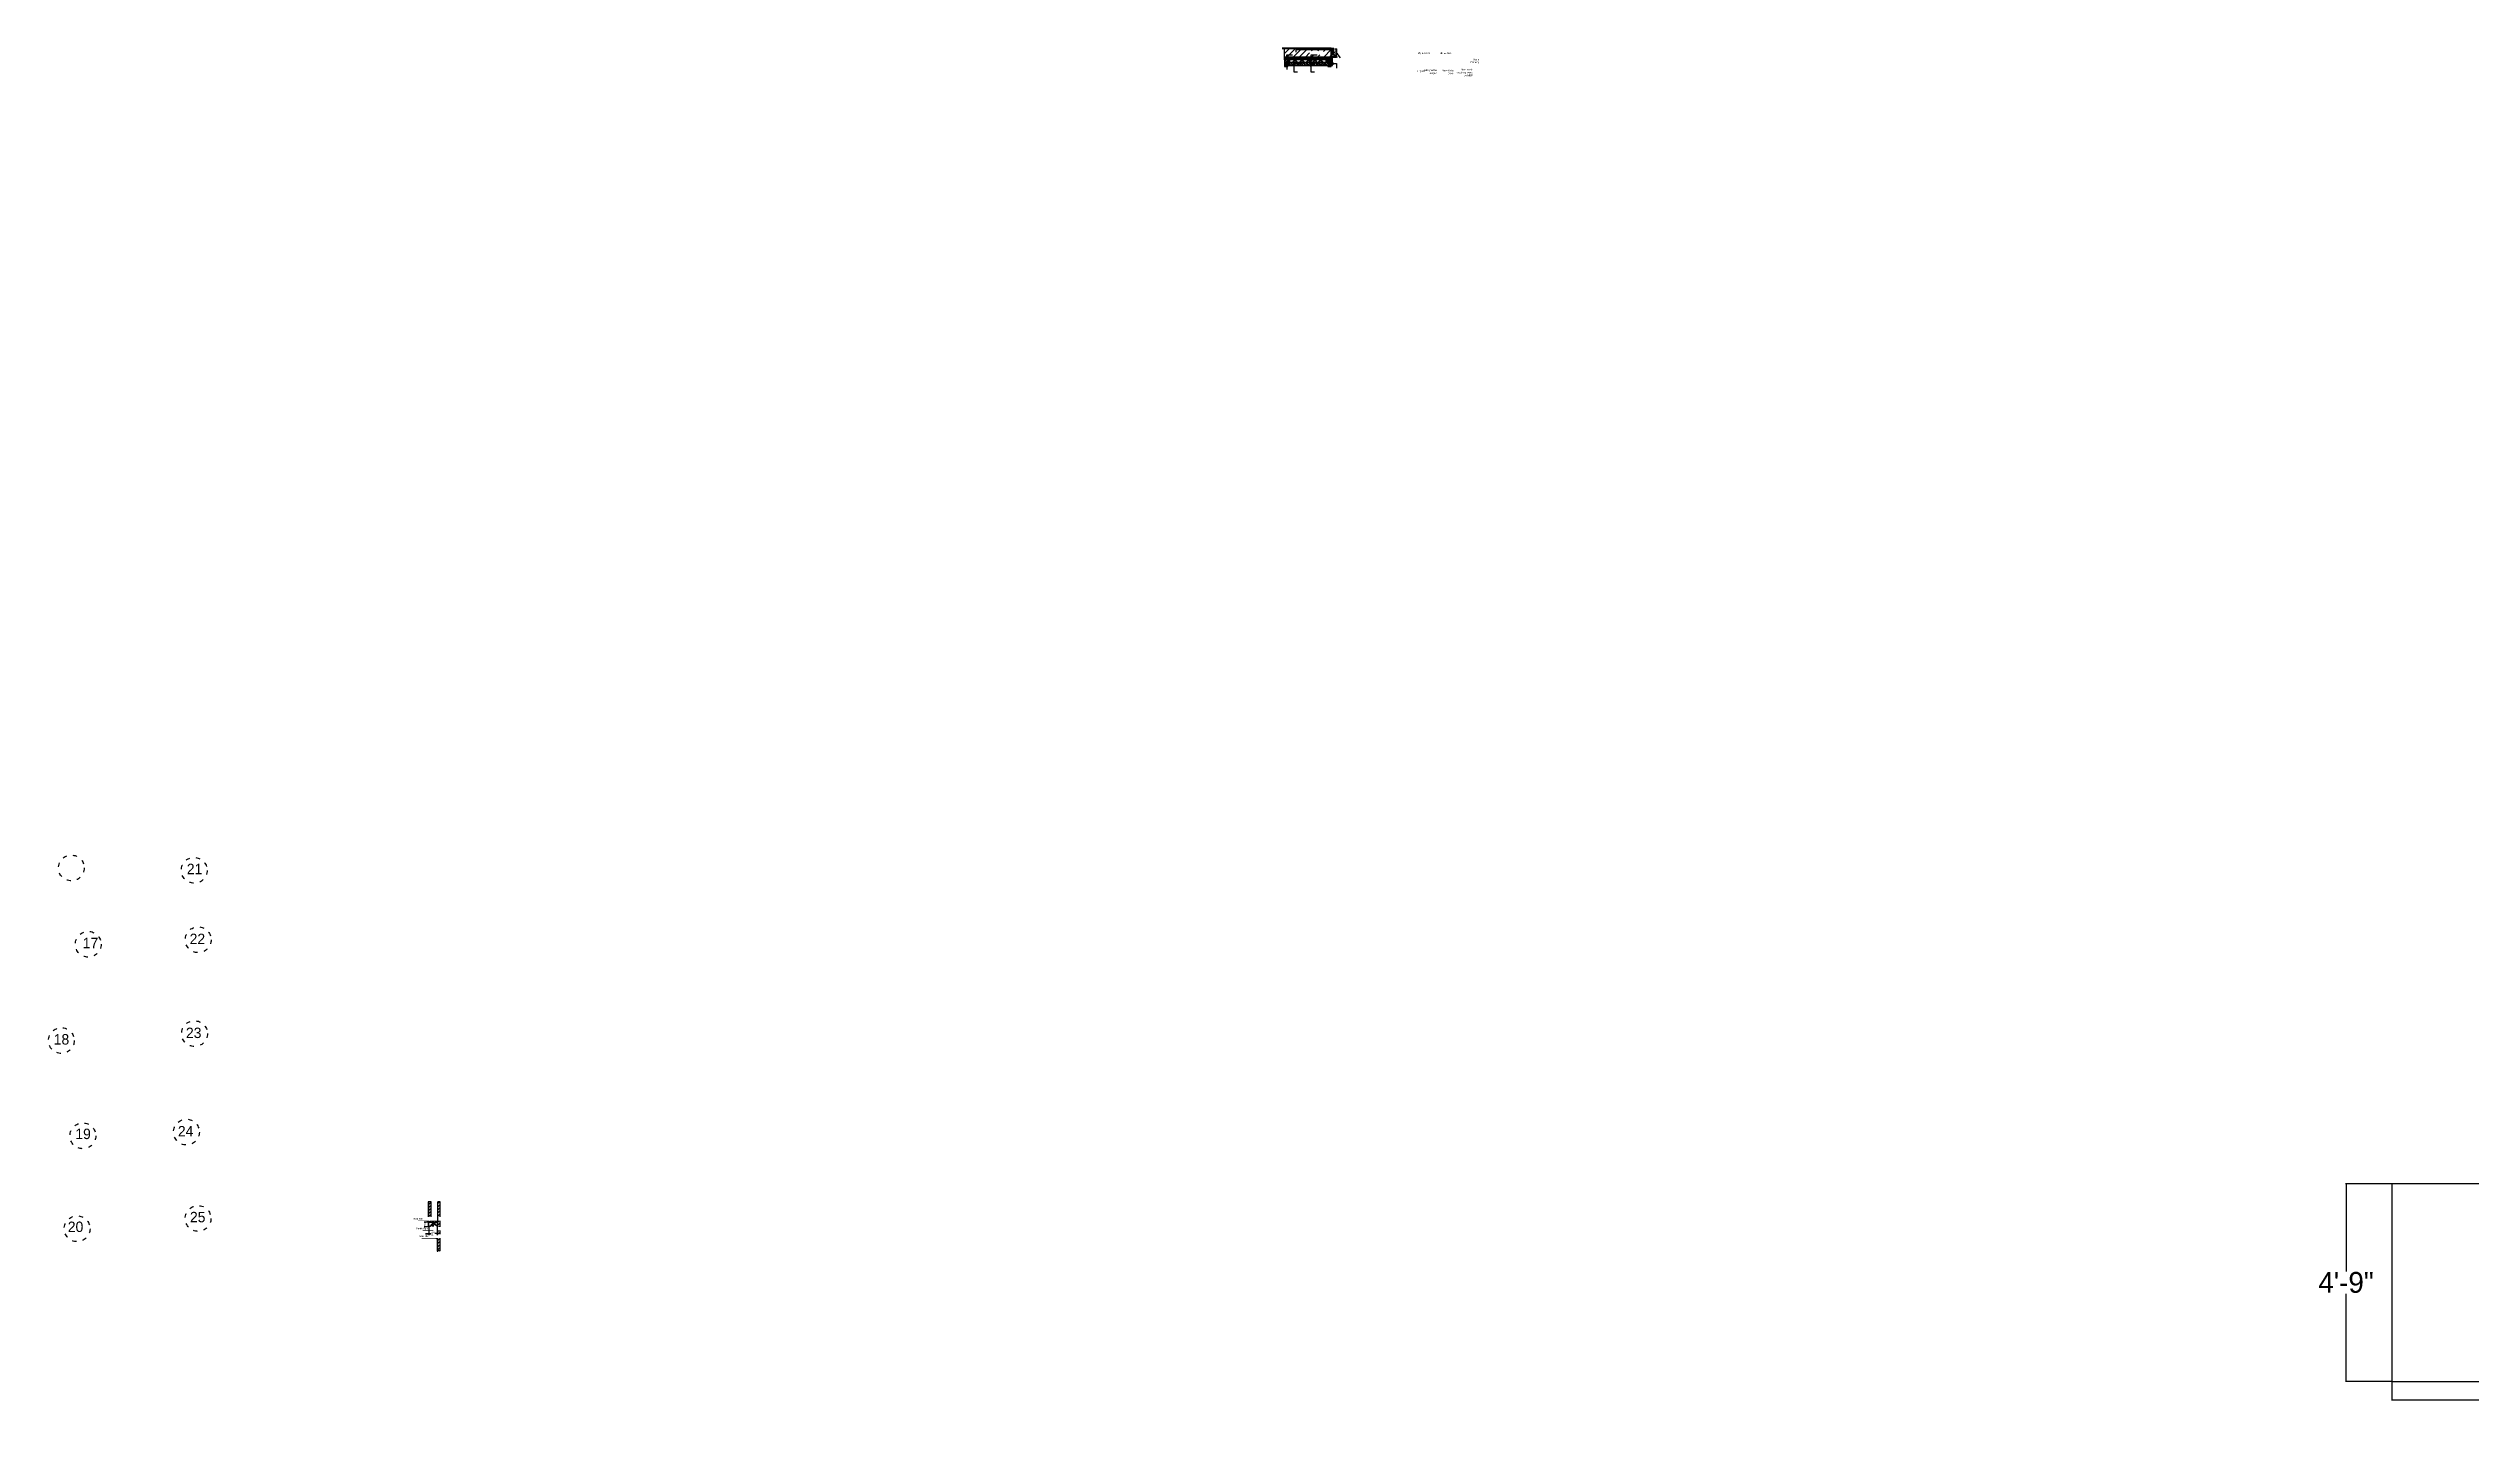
# Model space of a CAD drawing. Header units: inches. Extents: x -137722 to 81594, y -22256 to -1207.
# Drawn here: x -63488 to -62789, y -4043 to -3650 of the extents above; entities that cross this region are included whole.
import ezdxf

# ---------------------------------------------------------------- set-up
doc = ezdxf.new("R2010")
doc.units = ezdxf.units.IN
doc.header["$LTSCALE"] = 0.05
doc.header["$MEASUREMENT"] = 0
doc.header["$PDMODE"] = 3
doc.header["$PDSIZE"] = -4
doc.linetypes.add('ACAD_ISO03W100', pattern=[30, 12, -18])
doc.linetypes.add('DASHED2', pattern=[0.375, 0.25, -0.125])
doc.layers.get('Defpoints').update_dxf_attribs({"linetype": 'DASHED2'})
for name, color, linetype in [('Civil Dimension - Text', 7, 'Continuous'), ('Flooring Hatch', 251, 'Continuous'), ('HATCH', 251, 'Continuous'), ('text', 176, 'Continuous')]:
    doc.layers.add(name, color=color, linetype=linetype)
doc.layers.add('FURNITURE', color=36, linetype='Continuous', lineweight=18)
doc.layers.add('WALL', color=7, linetype='Continuous', lineweight=35)
doc.styles.add('4MMOF3-8', font='ARIALN.TTF', dxfattribs={"height": 5.12})
doc.styles.add('9-128OF1-4', font='stylu.ttf')
doc.styles.get("Standard").update_dxf_attribs({"font": 'stylu.ttf', "height": 6})
doc.dimstyles.new('Annotative', dxfattribs={"dimtxt": 6, "dimasz": 0.18, "dimexe": 0.18, "dimexo": 0.0625, "dimgap": 0.09, "dimtad": 0, "dimtih": 1, "dimtoh": 1, "dimdec": 3, "dimzin": 0, "dimdsep": 46, "dimlunit": 4, "dimtxsty": 'Standard', "dimcen": 0.09, "dimadec": 0, "dimazin": 0, "dimtfac": 1, "dimtdec": 3, "dimtofl": 0, "dimtmove": 0, "dimatfit": 3, "dimfxl": 1, "dimtolj": 1, "dimtzin": 0, "dimarcsym": 0})
doc.dimstyles.new('DIM 1-4', dxfattribs={"dimtxt": 3.0792, "dimasz": 1.82, "dimexe": 1.82, "dimexo": 0, "dimgap": 0.09, "dimtad": 0, "dimzin": 0, "dimdsep": 46, "dimlunit": 4, "dimtxsty": '9-128OF1-4', "dimblk": 'ARCHTICK', "dimcen": 1.8125, "dimdle": 1.82, "dimclrd": 8, "dimclre": 8, "dimadec": 0, "dimazin": 0, "dimtfac": 1, "dimtofl": 0, "dimtmove": 0, "dimatfit": 3, "dimldrblk": 'OPEN90', "dimfxl": 1, "dimtolj": 1, "dimtzin": 0, "dimlwd": -1, "dimarcsym": 0})
pattern_1 = [(45, (-515.44947, -1452.72946), (-0.265165043, 0.265165043), []), (135, (-515.44947, -1452.72946), (-0.7954951288, 0.265165043), [0.9375, -0.5625])]

# ---------------------------------------------------------------- blocks, each defined once
blk = doc.blocks.new('adwawd')
at = {"layer": 'Flooring Hatch', "ltscale": 50, "true_color": 0xcd6928, "transparency": 33554687}
h = blk.add_hatch(color=32, dxfattribs=at)
h.dxf.hatch_style = 1
h.paths.add_polyline_path([(-77941.3, -7094), (-77946, -7099.1), (-77941.3, -7095.7), (-77936.7, -7099.1)])
at = {"layer": 'Civil Dimension - Text', "color": 2, "ltscale": 50}
for p, q in [((-77941.3, -7094), (-77946, -7099.1)), ((-77946, -7099.1), (-77941.3, -7095.7)), ((-77941.3, -7094), (-77936.7, -7099.1)), ((-77936.7, -7099.1), (-77941.3, -7095.7))]:
    blk.add_line(p, q, dxfattribs=at)
blk = doc.blocks.new('_ArchTick')
at = {"color": 0, "const_width": 0.15}
blk.add_lwpolyline([(-0.5, -0.5), (0.5, 0.5)], dxfattribs=at)
blk = doc.blocks.new('_Open90')
at = {"color": 0, "linetype": 'ByBlock', "lineweight": -2}
for p, q in [((0, 0), (-1, 0)), ((-0.5, 0.5), (0, 0)), ((0, 0), (-0.5, -0.5))]:
    blk.add_line(p, q, dxfattribs=at)
blk = doc.blocks.new('*D568')
at = {"layer": 'Civil Dimension - Text', "color": 8, "lineweight": -2, "ltscale": 50, "transparency": 16777216}
for p, q in [((-63378.08, -3989.04), (-63378.08, -3991.85)), ((-63375.74, -3989.25), (-63375.74, -3991.85))]:
    blk.add_line(p, q, dxfattribs=at)
at = {"layer": 'Civil Dimension - Text', "color": 8, "ltscale": 50, "transparency": 16777216}
for p, q in [((-63379.08, -3991.35), (-63377.44, -3991.35)), ((-63374.74, -3991.35), (-63376.38, -3991.35))]:
    blk.add_line(p, q, dxfattribs=at)
at = {"layer": 'Defpoints', "color": 0, "ltscale": 50, "transparency": 16777216}
for p in [(-63378.08, -3989.04), (-63375.74, -3989.25), (-63375.74, -3991.35)]:
    blk.add_point(p, dxfattribs=at)
at = {"layer": 'Civil Dimension - Text', "color": 8, "ltscale": 50, "transparency": 16777216, "xscale": 0.5, "yscale": 0.5, "zscale": 0.5, "rotation": 180}
blk.add_blockref('_ArchTick', (-63378.08, -3991.35), dxfattribs=at)
at = {"layer": 'Civil Dimension - Text', "color": 8, "ltscale": 50, "transparency": 16777216, "xscale": 0.5, "yscale": 0.5, "zscale": 0.5}
blk.add_blockref('_ArchTick', (-63375.74, -3991.35), dxfattribs=at)
at = {"layer": 'Civil Dimension - Text', "color": 0, "ltscale": 50, "transparency": 16777216, "insert": (-63376.91, -3991.35), "char_height": 1, "attachment_point": 5, "style": '9-128OF1-4'}
blk.add_mtext('\\A1;1"', dxfattribs=at)
blk = doc.blocks.new('*D588')
at = {"color": 0, "lineweight": -2, "ltscale": 50, "transparency": 16777216}
for p, q in [((-62812.1, -3976.99), (-62825.37, -3976.99)), ((-62825.19, -3977.17), (-62825.19, -4002.27)), ((-62825.19, -4033.81), (-62825.19, -4008.72)), ((-62812.1, -4033.99), (-62825.37, -4033.99))]:
    blk.add_line(p, q, dxfattribs=at)
at = {"color": 0, "ltscale": 50, "transparency": 16777216}
for points in [[(-62825.22, -3977.17), (-62825.16, -3977.17), (-62825.19, -3976.99)], [(-62825.22, -4033.81), (-62825.16, -4033.81), (-62825.19, -4033.99)]]:
    blk.add_solid(points, dxfattribs=at)
at = {"layer": 'Defpoints', "color": 0, "ltscale": 50, "transparency": 16777216}
for p in [(-62812.03, -3976.99), (-62825.19, -4033.99), (-62812.03, -4033.99)]:
    blk.add_point(p, dxfattribs=at)
at = {"color": 0, "ltscale": 50, "transparency": 16777216, "insert": (-62825.19, -4005.49), "char_height": 6, "attachment_point": 5}
blk.add_mtext('\\A1;4\'-9"', dxfattribs=at)
blk = doc.blocks.new('*D589')
at = {"color": 0, "lineweight": -2, "ltscale": 50, "transparency": 16777216}
for p, q in [((-62812.03, -4034.05), (-62812.03, -4039.5)), ((-62692.03, -4034.05), (-62692.03, -4039.5)), ((-62811.85, -4039.32), (-62757.18, -4039.32)), ((-62692.21, -4039.32), (-62746.88, -4039.32))]:
    blk.add_line(p, q, dxfattribs=at)
at = {"color": 0, "ltscale": 50, "transparency": 16777216}
for points in [[(-62811.85, -4039.29), (-62811.85, -4039.35), (-62812.03, -4039.32)], [(-62692.21, -4039.29), (-62692.21, -4039.35), (-62692.03, -4039.32)]]:
    blk.add_solid(points, dxfattribs=at)
at = {"layer": 'Defpoints', "color": 0, "ltscale": 50, "transparency": 16777216}
for p in [(-62812.03, -4033.99), (-62692.03, -4033.99), (-62692.03, -4039.32)]:
    blk.add_point(p, dxfattribs=at)
at = {"color": 0, "ltscale": 50, "transparency": 16777216, "insert": (-62752.03, -4039.32), "char_height": 6, "attachment_point": 5}
blk.add_mtext("\\A1;10'", dxfattribs=at)
blk = doc.blocks.new('*D596')
at = {"layer": 'Civil Dimension - Text', "color": 8, "lineweight": -2, "ltscale": 50, "transparency": 16777216}
for p, q in [((-63378.08, -3988.13), (-63379.49, -3988.13)), ((-63378.08, -3989.39), (-63379.49, -3989.39))]:
    blk.add_line(p, q, dxfattribs=at)
at = {"layer": 'Civil Dimension - Text', "color": 8, "ltscale": 50, "transparency": 16777216}
for p, q in [((-63379.24, -3987.88), (-63379.24, -3988.36)), ((-63379.24, -3989.64), (-63379.24, -3989.16))]:
    blk.add_line(p, q, dxfattribs=at)
at = {"layer": 'Defpoints', "color": 0, "ltscale": 50, "transparency": 16777216}
for p in [(-63379.24, -3989.39), (-63378.08, -3988.13), (-63378.08, -3989.39)]:
    blk.add_point(p, dxfattribs=at)
at = {"layer": 'Civil Dimension - Text', "color": 8, "ltscale": 50, "transparency": 16777216, "xscale": 0.15, "yscale": 0.15, "zscale": 0.15}
for p, rotation in [((-63379.24, -3988.13), 90), ((-63379.24, -3989.39), 270)]:
    blk.add_blockref('_ArchTick', p, dxfattribs=dict(at, rotation=rotation))
at = {"layer": 'Civil Dimension - Text', "color": 0, "ltscale": 50, "transparency": 16777216, "insert": (-63379.24, -3988.76), "char_height": 0.5, "attachment_point": 5, "rotation": 90, "style": '9-128OF1-4'}
blk.add_mtext('\\A1;3"', dxfattribs=at)
blk = doc.blocks.new('*D735')
at = {"layer": 'Civil Dimension - Text', "color": 8, "ltscale": 50, "transparency": 16777216}
for p, q in [((-63118.09, -3650.79), (-63117.61, -3650.79)), ((-63116.12, -3650.79), (-63116.6, -3650.79))]:
    blk.add_line(p, q, dxfattribs=at)
at = {"layer": 'Civil Dimension - Text', "color": 8, "lineweight": -2, "ltscale": 50, "transparency": 16777216}
for p, q in [((-63117.84, -3649.81), (-63117.84, -3651.29)), ((-63116.37, -3649.81), (-63116.37, -3651.29))]:
    blk.add_line(p, q, dxfattribs=at)
at = {"layer": 'Defpoints', "color": 0, "ltscale": 50, "transparency": 16777216}
for p in [(-63117.84, -3649.81), (-63116.37, -3649.81), (-63116.37, -3650.79)]:
    blk.add_point(p, dxfattribs=at)
at = {"layer": 'Civil Dimension - Text', "color": 8, "ltscale": 50, "transparency": 16777216, "xscale": 0.15, "yscale": 0.15, "zscale": 0.15, "rotation": 180}
blk.add_blockref('_ArchTick', (-63117.84, -3650.79), dxfattribs=at)
at = {"layer": 'Civil Dimension - Text', "color": 8, "ltscale": 50, "transparency": 16777216, "xscale": 0.15, "yscale": 0.15, "zscale": 0.15}
blk.add_blockref('_ArchTick', (-63116.37, -3650.79), dxfattribs=at)
at = {"layer": 'Civil Dimension - Text', "color": 0, "ltscale": 50, "transparency": 16777216, "insert": (-63117.11, -3650.79), "char_height": 0.5, "attachment_point": 5, "style": '9-128OF1-4'}
blk.add_mtext('\\A1;1{\\H1x;\\S1/2;}"', dxfattribs=at)

msp = doc.modelspace()

# ---------------------------------------------------------------- hatches: boundary and pattern name
at = {"ltscale": 50, "true_color": 0x636466}
h = msp.add_hatch(dxfattribs=at)
h.set_pattern_fill('ANSI31', color=251, scale=10)
h.set_pattern_definition([(45, (0, -171.323), (-0.883883476, 0.883883476), [])])
h.paths.add_polyline_path([(-63131.3422, -3649.711), (-63131.3422, -3652.1896), (-63117.8422, -3652.1896), (-63117.8422, -3649.711)])
h.paths.add_polyline_path([(-63124.0987, -3651.5594), (-63120.1349, -3651.5594), (-63120.1349, -3650.4009), (-63124.0987, -3650.4009)], flags=16)
at = {"ltscale": 50}
h = msp.add_hatch(dxfattribs=at)
h.set_pattern_fill('ANSI38', color=34, scale=3)
h.set_pattern_definition(pattern_1)
h.paths.add_polyline_path([(-63129.8422, -3652.9396), (-63131.3422, -3652.9396), (-63131.3422, -3654.6296), (-63130.5922, -3654.6296), (-63130.5922, -3653.8796), (-63130.5922, -3653.6896), (-63129.8422, -3653.6896)])
at = {"ltscale": 50, "true_color": 0x939598}
h = msp.add_hatch(color=252, dxfattribs=at)
h.dxf.hatch_style = 1
h.paths.add_polyline_path([(-63131.3422, -3654.8796), (-63130.3422, -3654.8796), (-63130.3422, -3654.6296), (-63131.3422, -3654.6296)])
at = {"ltscale": 50, "true_color": 0xfecc66}
h = msp.add_hatch(color=31, dxfattribs=at)
h.dxf.hatch_style = 1
h.paths.add_polyline_path([(-63118.5922, -3653.8796), (-63118.5922, -3653.6896), (-63130.5922, -3653.6896), (-63130.5922, -3653.8796)])
at = {"ltscale": 50}
h = msp.add_hatch(dxfattribs=at)
h.set_pattern_fill('ANSI38', color=34, scale=3)
h.set_pattern_definition(pattern_1)
h.paths.add_polyline_path([(-63117.8422, -3652.9396), (-63119.3422, -3652.9396), (-63119.3422, -3653.6896), (-63118.5922, -3653.6896), (-63118.5922, -3653.8796), (-63118.5922, -3654.6296), (-63117.8422, -3654.6296)])
at = {"ltscale": 50, "true_color": 0x939598}
h = msp.add_hatch(color=252, dxfattribs=at)
h.dxf.hatch_style = 1
h.paths.add_polyline_path([(-63118.8422, -3654.8796), (-63117.8422, -3654.8796), (-63117.8422, -3654.6296), (-63118.8422, -3654.6296)])
at = {"ltscale": 50, "true_color": 0xf27172}
h = msp.add_hatch(color=11, dxfattribs=at)
h.dxf.hatch_style = 1
h.paths.add_polyline_path([(-63117.5322, -3652.1896), (-63117.8422, -3652.1896), (-63117.8422, -3654.6296), (-63117.5322, -3654.6296)])
at = {"ltscale": 50}
h = msp.add_hatch(dxfattribs=at)
h.set_pattern_fill('ANSI31', color=256, scale=5)
h.paths.add_polyline_path([(-63378.079, -3988.1347), (-63377.4873, -3988.1347), (-63377.4873, -3982.2391), (-63378.079, -3982.2391)])
h = msp.add_hatch(dxfattribs=at)
h.set_pattern_fill('ANSI31', color=256, scale=5)
h.set_pattern_definition([(45, (3.2865, -7.08835), (-0.441941738, 0.441941738), [])])
h.paths.add_polyline_path([(-63374.8973, -3982.2469), (-63375.489, -3982.2469), (-63375.489, -3996.3968), (-63374.8973, -3996.3968)])
h = msp.add_hatch(dxfattribs=at)
h.set_pattern_fill('ANSI31', color=256, scale=5)
h.paths.add_polyline_path([(-63375.489, -3987.5881), (-63377.4873, -3987.5881), (-63377.4873, -3988.1347), (-63375.489, -3988.1347)])
at = {"layer": 'HATCH', "ltscale": 50}
h = msp.add_hatch(dxfattribs=at)
h.set_pattern_fill('ANSI31', color=34, scale=2)
h.set_pattern_definition([(45, (0, -171.32303), (-0.1767766953, 0.1767766953), [])])
h.paths.add_polyline_path([(-63131.3422, -3652.1896), (-63131.3422, -3652.9396), (-63129.8422, -3652.9396), (-63119.3422, -3652.9396), (-63117.8422, -3652.9396), (-63117.8422, -3652.1896)])
h = msp.add_hatch(dxfattribs=at)
h.set_pattern_fill('AR-CONC', color=256, scale=0.1)
h.set_pattern_definition([(50, (-515.44947, -1452.72946), (0.7172601826, -0.062752135), [0.075, -0.825]), (355, (-515.4495, -1452.7295), (-0.138751334, 0.752192134), [0.06, -0.66]), (100.4514445, (-515.3897, -1452.7347), (0.578508847, 0.689439991), [0.063740192, -0.701142112]), (46.1842, (-515.4495, -1452.5295), (1.067241331, -0.165519281), [0.1125, -1.2375]), (96.6356355, (-515.3605, -1452.5433), (0.934661946, 0.9741186), [0.095610342, -1.05171376]), (351.184164, (-515.4495, -1452.5295), (0.934661945, 0.9741186), [0.09, -0.990000001]), (21, (-515.34947, -1452.57946), (0.596907052, -0.4026188907), [0.075, -0.825]), (326, (-515.3495, -1452.5795), (0.243315332, 0.725150045), [0.06, -0.66]), (71.4514447, (-515.2997, -1452.613), (0.840222377, 0.322531153), [0.06374019, -0.701142112]), (37.5, (-515.44947, -1452.72946), (0.0121598553, 0.3328938538), [0, -0.652, 0, -0.67, 0, -0.6625]), (7.5, (-515.44947, -1452.72946), (0.2630695374, 0.3944117119), [0, -0.382, 0, -0.637, 0, -0.2525]), (327.5, (-515.67247, -1452.72946), (0.5338224362, -0.0225548717), [0, -0.25, 0, -0.78, 0, -1.035]), (317.5, (-515.77247, -1452.72946), (0.5831861693, 0.1001049823), [0, -0.325, 0, -0.518, 0, -0.735])])
h.paths.add_polyline_path([(-63130.5922, -3653.8796), (-63130.5922, -3654.6296), (-63118.5922, -3654.6296), (-63118.5922, -3653.8796)])
h = msp.add_hatch(dxfattribs=at)
h.set_pattern_fill('ANSI31', color=34, scale=2)
h.paths.add_polyline_path([(-63117.1221, -3649.711), (-63117.8422, -3649.711), (-63117.8422, -3651.4396), (-63117.1221, -3651.4396)])
h = msp.add_hatch(dxfattribs=at)
h.set_pattern_fill('AR-CONC', color=256, scale=0.1)
h.set_pattern_definition([(50, (-1e-11, -168.883), (0.7172601826, -0.062752135), [0.075, -0.825]), (355, (-1e-11, -168.883), (-0.138751334, 0.752192134), [0.06, -0.66]), (100.4514445, (0.0598, -168.88826), (0.578508847, 0.689439991), [0.063740192, -0.701142112]), (46.1842, (-1e-11, -168.683), (1.067241331, -0.165519281), [0.1125, -1.2375]), (96.6356355, (0.0889, -168.6968), (0.934661946, 0.9741186), [0.095610342, -1.05171376]), (351.184164, (-1e-11, -168.683), (0.934661945, 0.9741186), [0.09, -0.990000001]), (21, (0.1, -168.733), (0.596907052, -0.4026188907), [0.075, -0.825]), (326, (0.1, -168.733), (0.243315332, 0.725150045), [0.06, -0.66]), (71.4514447, (0.14974, -168.7666), (0.840222377, 0.322531153), [0.06374019, -0.701142112]), (37.5, (-1e-11, -168.88303), (0.0121598553, 0.3328938538), [0, -0.652, 0, -0.67, 0, -0.6625]), (7.5, (-1e-11, -168.88303), (0.2630695374, 0.3944117119), [0, -0.382, 0, -0.637, 0, -0.2525]), (327.5, (-0.223, -168.88303), (0.5338224362, -0.0225548717), [0, -0.25, 0, -0.78, 0, -1.035]), (317.5, (-0.323, -168.88303), (0.5831861693, 0.1001049823), [0, -0.325, 0, -0.518, 0, -0.735])])
h.paths.add_polyline_path([(-63116.8721, -3651.4396), (-63117.0922, -3651.4396), (-63117.8422, -3652.1896), (-63116.1221, -3652.1896)])
h = msp.add_hatch(dxfattribs=at)
h.set_pattern_fill('AR-CONC', color=256, scale=0.1)
h.set_pattern_definition([(50, (-514.7294, -1452.72946), (0.7172601826, -0.062752135), [0.075, -0.825]), (355, (-514.7294, -1452.7295), (-0.138751334, 0.752192134), [0.06, -0.66]), (100.4514445, (-514.66964, -1452.7347), (0.578508847, 0.689439991), [0.063740192, -0.701142112]), (46.1842, (-514.7294, -1452.5295), (1.067241331, -0.165519281), [0.1125, -1.2375]), (96.6356355, (-514.6405, -1452.5433), (0.934661946, 0.9741186), [0.095610342, -1.05171376]), (351.184164, (-514.7294, -1452.5295), (0.934661945, 0.9741186), [0.09, -0.990000001]), (21, (-514.6294, -1452.57946), (0.596907052, -0.4026188907), [0.075, -0.825]), (326, (-514.6294, -1452.5795), (0.243315332, 0.725150045), [0.06, -0.66]), (71.4514447, (-514.5797, -1452.613), (0.840222377, 0.322531153), [0.06374019, -0.701142112]), (37.5, (-514.72941, -1452.72946), (0.0121598553, 0.3328938538), [0, -0.652, 0, -0.67, 0, -0.6625]), (7.5, (-514.7294, -1452.72946), (0.2630695374, 0.3944117119), [0, -0.382, 0, -0.637, 0, -0.2525]), (327.5, (-514.95241, -1452.72946), (0.5338224362, -0.0225548717), [0, -0.25, 0, -0.78, 0, -1.035]), (317.5, (-515.0524, -1452.72946), (0.5831861693, 0.1001049823), [0, -0.325, 0, -0.518, 0, -0.735])])
h.paths.add_polyline_path([(-63116.3721, -3649.711), (-63117.1221, -3649.711), (-63117.1221, -3651.4396), (-63116.3721, -3652.1896)])

# ---------------------------------------------------------------- linework, layer by layer
at = {"ltscale": 50}
for p, q in [((-63131.3422, -3652.1896), (-63131.3422, -3649.711)), ((-63131.3422, -3652.9396), (-63131.3422, -3652.1896)), ((-63118.5922, -3654.6296), (-63118.5922, -3653.6896)), ((-63117.8422, -3654.6296), (-63118.5922, -3654.6296)), ((-63117.1221, -3649.711), (-63117.8422, -3649.711)), ((-63117.8422, -3651.4396), (-63117.1221, -3651.4396)), ((-63117.8422, -3652.1896), (-63116.3721, -3652.1896)), ((-63117.8422, -3652.1896), (-63117.8422, -3654.6296)), ((-63117.8422, -3654.6296), (-63117.5322, -3654.6296)), ((-63117.5322, -3654.6296), (-63117.5322, -3652.1896)), ((-63117.1221, -3651.4396), (-63117.1221, -3649.711)), ((-63117.1221, -3651.4396), (-63116.3721, -3652.1896)), ((-63116.3721, -3652.1896), (-63116.3721, -3649.711)), ((-63377.4873, -3982.2391), (-63378.079, -3982.2391)), ((-63377.4873, -3988.1347), (-63377.4873, -3982.2391)), ((-63374.8973, -3982.2469), (-63375.489, -3982.2469)), ((-63374.8973, -3996.3968), (-63374.8973, -3982.2469)), ((-63378.079, -3988.1347), (-63375.489, -3988.1347)), ((-63377.4873, -3987.5881), (-63375.489, -3987.5881)), ((-63374.8973, -3996.3968), (-63375.489, -3996.3968))]:
    msp.add_line(p, q, dxfattribs=at)
for points in [[(-63129.8422, -3652.9396), (-63131.3422, -3652.9396), (-63131.3422, -3654.6296), (-63130.5922, -3654.6296), (-63130.5922, -3653.6896), (-63129.8422, -3653.6896)], [(-63131.3422, -3654.6296), (-63131.3422, -3654.8796), (-63130.3422, -3654.8796), (-63130.3422, -3654.6296)], [(-63130.5922, -3653.6896), (-63118.5922, -3653.6896), (-63118.5922, -3653.8796), (-63130.5922, -3653.8796)], [(-63130.5922, -3653.8796), (-63130.5922, -3654.6296), (-63118.5922, -3654.6296), (-63118.5922, -3653.8796)], [(-63119.3422, -3652.9396), (-63117.8422, -3652.9396), (-63117.8422, -3654.6296), (-63118.5922, -3654.6296), (-63118.5922, -3653.6896), (-63119.3422, -3653.6896)], [(-63118.8422, -3654.6296), (-63118.8422, -3654.8796), (-63117.8422, -3654.8796), (-63117.8422, -3654.6296)], [(-63378.329, -3982.2391), (-63378.329, -3989.3907), (-63378.079, -3989.3907), (-63378.079, -3982.2391)], [(-62812.0333, -4033.9915), (-62692.0333, -4033.9915), (-62692.0333, -3976.9915), (-62812.0333, -3976.9915)], [(-63375.739, -3988.1347), (-63375.739, -3996.4791), (-63375.489, -3996.4791), (-63375.489, -3988.1347)]]:
    msp.add_lwpolyline(points, close=True, dxfattribs=at)
at = {"layer": 'FURNITURE', "ltscale": 50}
msp.add_line((-63131.3422, -3652.9396), (-63119.3422, -3652.9396), dxfattribs=at)
at = {"layer": 'text', "color": 251, "linetype": 'ACAD_ISO03W100', "ltscale": 2, "true_color": 0x636466}
for centre in [(-63481.2211, -3885.9775), (-63445.7892, -3886.6552), (-63476.3372, -3907.9774), (-63444.6342, -3906.6507), (-63484.0989, -3935.7388), (-63445.6961, -3933.7384), (-63477.9012, -3963.1932), (-63448.0273, -3962.1047), (-63479.5585, -3989.981), (-63444.6829, -3987.0243)]:
    msp.add_circle(centre, 3.7204, dxfattribs=at)
at = {"layer": 'WALL', "lineweight": 40, "ltscale": 50}
for p, q in [((-63117.8422, -3649.711), (-63132.0181, -3649.711)), ((-63131.3422, -3652.1896), (-63117.8422, -3652.1896)), ((-63117.8422, -3649.711), (-63117.8422, -3652.1896))]:
    msp.add_line(p, q, dxfattribs=at)

# ---------------------------------------------------------------- block references
at = {"layer": 'Civil Dimension - Text'}
for p, xscale, yscale, zscale in [((-53824.3566, -2806.1125), 0.1193716790719201, 0.1193716790719201, 0.1193716790719201), ((-53822.3779, -2806.1125), 0.1193716790719201, 0.1193716790719201, 0.1193716790719201), ((-53820.4258, -2806.1125), 0.1193716790719201, 0.1193716790719201, 0.1193716790719201), ((-53818.6574, -2806.1125), 0.1193716790719201, 0.1193716790719201, 0.1193716790719201), ((-53816.9897, -2806.1125), 0.1193716790719201, 0.1193716790719201, 0.1193716790719201), ((-44805.5374, -2297.8278), 0.2382715071557956, 0.2382715071557956, 0.2382715071557956)]:
    msp.add_blockref('adwawd', p, dxfattribs=dict(at, xscale=xscale, yscale=yscale, zscale=zscale))

# ---------------------------------------------------------------- texts
at = {"layer": 'text', "ltscale": 50, "style": '9-128OF1-4'}
for s, width, gutter_width, insert, char_height, attachment_point in [('Ply support', 40.831311, 0.6061, (-63089.4151, -3651.43), 0.5, 9), ('4k led light ', 40.831311, 0.6061, (-63083.1201, -3651.43), 0.5, 9), ('Stone\\PFraming ', 40.831311, 0.6061, (-63075.1675, -3654.0785), 0.5, 9), ('\\pt2.5;1" patti', 40.831311, 0.6061, (-63090.9767, -3656.6777), 0.5, 9), ('\\pt2.5;Milky White\\PAcrylic ', 40.831311, 0.6061, (-63087.4225, -3657.2311), 0.5, 9), ('\\pt2.5;New White\\P Dove', 40.831311, 0.6061, (-63082.5773, -3657.1252), 0.5, 9), ('Matt polish \\Pmatching stone\\Pon MDF', 40.831311, 0.6061, (-63077.0859, -3657.7172), 0.5, 9), ('21', 22.596987, 0.7637, (-63447.9171, -3884.7664), 3, 1), ('17', 22.596987, 0.7637, (-63477.931, -3906.1117), 3, 1), ('22', 22.596987, 0.7637, (-63447.0979, -3904.9143), 3, 1), ('18', 22.596987, 0.7637, (-63486.2897, -3933.8731), 3, 1), ('23', 22.596987, 0.7637, (-63448.1598, -3932.002), 3, 1), ('\\pi9.12865;19', 22.596987, 0.7637, (-63489.1947, -3961.134), 3, 1), ('24', 22.596987, 0.7637, (-63450.491, -3960.3682), 3, 1), ('\\pi8.62024;20', 22.596987, 0.7637, (-63490.852, -3987.9218), 3, 1), ('25', 22.596987, 0.7637, (-63447.0063, -3985.1127), 3, 1)]:
    msp.add_mtext_dynamic_manual_height_columns(s, width=width, gutter_width=gutter_width, heights=[0], dxfattribs=dict(at, insert=insert, char_height=char_height, attachment_point=attachment_point))

# ---------------------------------------------------------------- dimensions: what is measured, and where the dimension line sits
at = {"ltscale": 50}
dim = msp.add_linear_dim(base=(-62825.1943, -4033.9915), p1=(-62812.0333, -3976.9915), p2=(-62812.0333, -4033.9915), angle=90, dimstyle='Annotative', dxfattribs=at)
dim.commit()
dim.dimension.update_dxf_attribs({"geometry": '*D588', "text_midpoint": (-62825.1943, -4005.4915)})
dim = msp.add_linear_dim(base=(-62692.0333, -4039.3181), p1=(-62812.0333, -4033.9915), p2=(-62692.0333, -4033.9915), dimstyle='Annotative', dxfattribs=at)
dim.commit()
dim.dimension.update_dxf_attribs({"geometry": '*D589', "text_midpoint": (-62752.0333, -4039.3181)})
at = {"layer": 'Civil Dimension - Text', "ltscale": 50}
dim = msp.add_linear_dim(base=(-63116.3721, -3650.7857), p1=(-63117.8422, -3649.8082), p2=(-63116.3721, -3649.8082), dimstyle='DIM 1-4', override={"dimtxt": 0.5, "dimasz": 0.15, "dimexe": 0.5, "dimdle": 0.25, "dimfxl": 0, "dimarcsym": 1}, dxfattribs=at)
dim.commit()
dim.dimension.update_dxf_attribs({"geometry": '*D735', "text_midpoint": (-63117.1071, -3650.7857)})

# ---------------------------------------------------------------- leaders
at = {"layer": 'text', "ltscale": 50}
for points, override in [([(-63130.6721, -3652.6752), (-63130.6721, -3651.5076), (-63129.0105, -3651.5076)], {"dimasz": 0.5, "dimclrd": 1, "dimclrt": 256, "dimfxl": 0, "dimarcsym": 1}), ([(-63128.6902, -3653.8796), (-63128.6902, -3656.4174), (-63127.5505, -3656.4174)], {"dimasz": 0.25, "dimclrt": 256, "dimfxl": 0, "dimarcsym": 1}), ([(-63117.5361, -3650.0643), (-63128.0519, -3650.0643), (-63128.0535, -3650.7342)], {"dimasz": 0.5, "dimclrd": 1, "dimclrt": 256, "dimfxl": 0, "dimarcsym": 1}), ([(-63123.7888, -3654.6296), (-63123.7888, -3656.4174), (-63122.6491, -3656.4174)], {"dimasz": 0.25, "dimclrt": 256, "dimfxl": 0, "dimarcsym": 1}), ([(-63123.6177, -3653.3614), (-63123.6177, -3651.5076), (-63121.9561, -3651.5076)], {"dimasz": 0.5, "dimclrd": 1, "dimclrt": 256, "dimfxl": 0, "dimarcsym": 1}), ([(-63117.391, -3654.0863), (-63116.3434, -3654.0863), (-63116.3434, -3655.3868)], {"dimasz": 0.5, "dimclrt": 256, "dimfxl": 0, "dimarcsym": 1}), ([(-63116.2835, -3651.1171), (-63115.2766, -3652.3894)], {"dimasz": 0.5, "dimclrt": 256, "dimfxl": 0, "dimarcsym": 1}), ([(-63130.6246, -3654.9336), (-63130.6246, -3655.8172)], {"dimasz": 0.25, "dimclrt": 256, "dimfxl": 0, "dimarcsym": 1}), ([(-63378.329, -3987.6337), (-63381.2084, -3987.6337)], {"dimasz": 0.5, "dimclrt": 256, "dimfxl": 0, "dimarcsym": 1}), ([(-63375.8156, -3992.6618), (-63380.107, -3992.6618)], {"dimasz": 0.5, "dimclrt": 256, "dimfxl": 0, "dimarcsym": 1})]:
    msp.add_leader(points, dimstyle='DIM 1-4', override=override, dxfattribs=at)

# ---------------------------------------------------------------- next in the draw order: texts
at = {"layer": 'text', "ltscale": 50, "char_height": 0.5, "attachment_point": 4, "style": '4MMOF3-8', "bg_fill": 2}
for heights, insert in [([3.1721], (-63382.5353, -3987.1419)), ([3.1559], (-63380.9069, -3992.1093))]:
    msp.add_mtext_dynamic_manual_height_columns('\\A1;{\\fStylus BT|b0|i0|c0|p34;\\C244;\\c1973145;Slim Tile}', width=240.302265, gutter_width=15.396, heights=heights, dxfattribs=dict(at, insert=insert))

# ---------------------------------------------------------------- next in the draw order: leaders
at = {"layer": 'text', "ltscale": 50}
msp.add_leader([(-63376.9441, -3988.8676), (-63376.9441, -3990.4479), (-63379.8134, -3990.4479)], dimstyle='DIM 1-4', override={"dimasz": 0.5, "dimclrt": 256, "dimfxl": 0, "dimarcsym": 1}, dxfattribs=at)

# ---------------------------------------------------------------- next in the draw order: texts
at = {"layer": 'text', "ltscale": 50, "insert": (-63381.7581, -3990.0133), "char_height": 0.5, "attachment_point": 4, "style": '4MMOF3-8', "bg_fill": 2}
msp.add_mtext_dynamic_manual_height_columns('\\A1;{\\fStylus BT|b0|i0|c0|p34;\\C244;\\c1973145;Profile light}', width=240.302265, gutter_width=15.396, heights=[3.1559], dxfattribs=at)

# ---------------------------------------------------------------- next in the draw order: linework, layer by layer
at = {"ltscale": 50}
msp.add_line((-63375.489, -3988.1814), (-63375.489, -3982.2469), dxfattribs=at)

# ---------------------------------------------------------------- next in the draw order: dimensions: what is measured, and where the dimension line sits
at = {"layer": 'Civil Dimension - Text', "ltscale": 50}
dim = msp.add_linear_dim(base=(-63379.2354, -3989.3907), p1=(-63378.079, -3988.1347), p2=(-63378.079, -3989.3907), angle=90, text='3"', dimstyle='DIM 1-4', override={"dimtxt": 0.5, "dimasz": 0.15, "dimexe": 0.25, "dimdec": 3, "dimdle": 0.25, "dimtdec": 3, "dimtmove": 1, "dimfxl": 0, "dimfrac": 1, "dimarcsym": 1}, dxfattribs=at)
dim.commit()
dim.dimension.update_dxf_attribs({"geometry": '*D596', "text_midpoint": (-63379.2354, -3988.7627)})
dim = msp.add_linear_dim(base=(-63375.739, -3991.3519), p1=(-63378.079, -3989.0397), p2=(-63375.739, -3989.2505), text='1"', dimstyle='DIM 1-4', override={"dimtxt": 1, "dimasz": 0.5, "dimexe": 0.5, "dimdec": 3, "dimdle": 1, "dimtdec": 3, "dimtmove": 1, "dimfxl": 0, "dimfrac": 1, "dimarcsym": 1}, dxfattribs=at)
dim.commit()
dim.dimension.update_dxf_attribs({"geometry": '*D568', "text_midpoint": (-63376.909, -3991.3519)})

doc.saveas('drawing.dxf')
